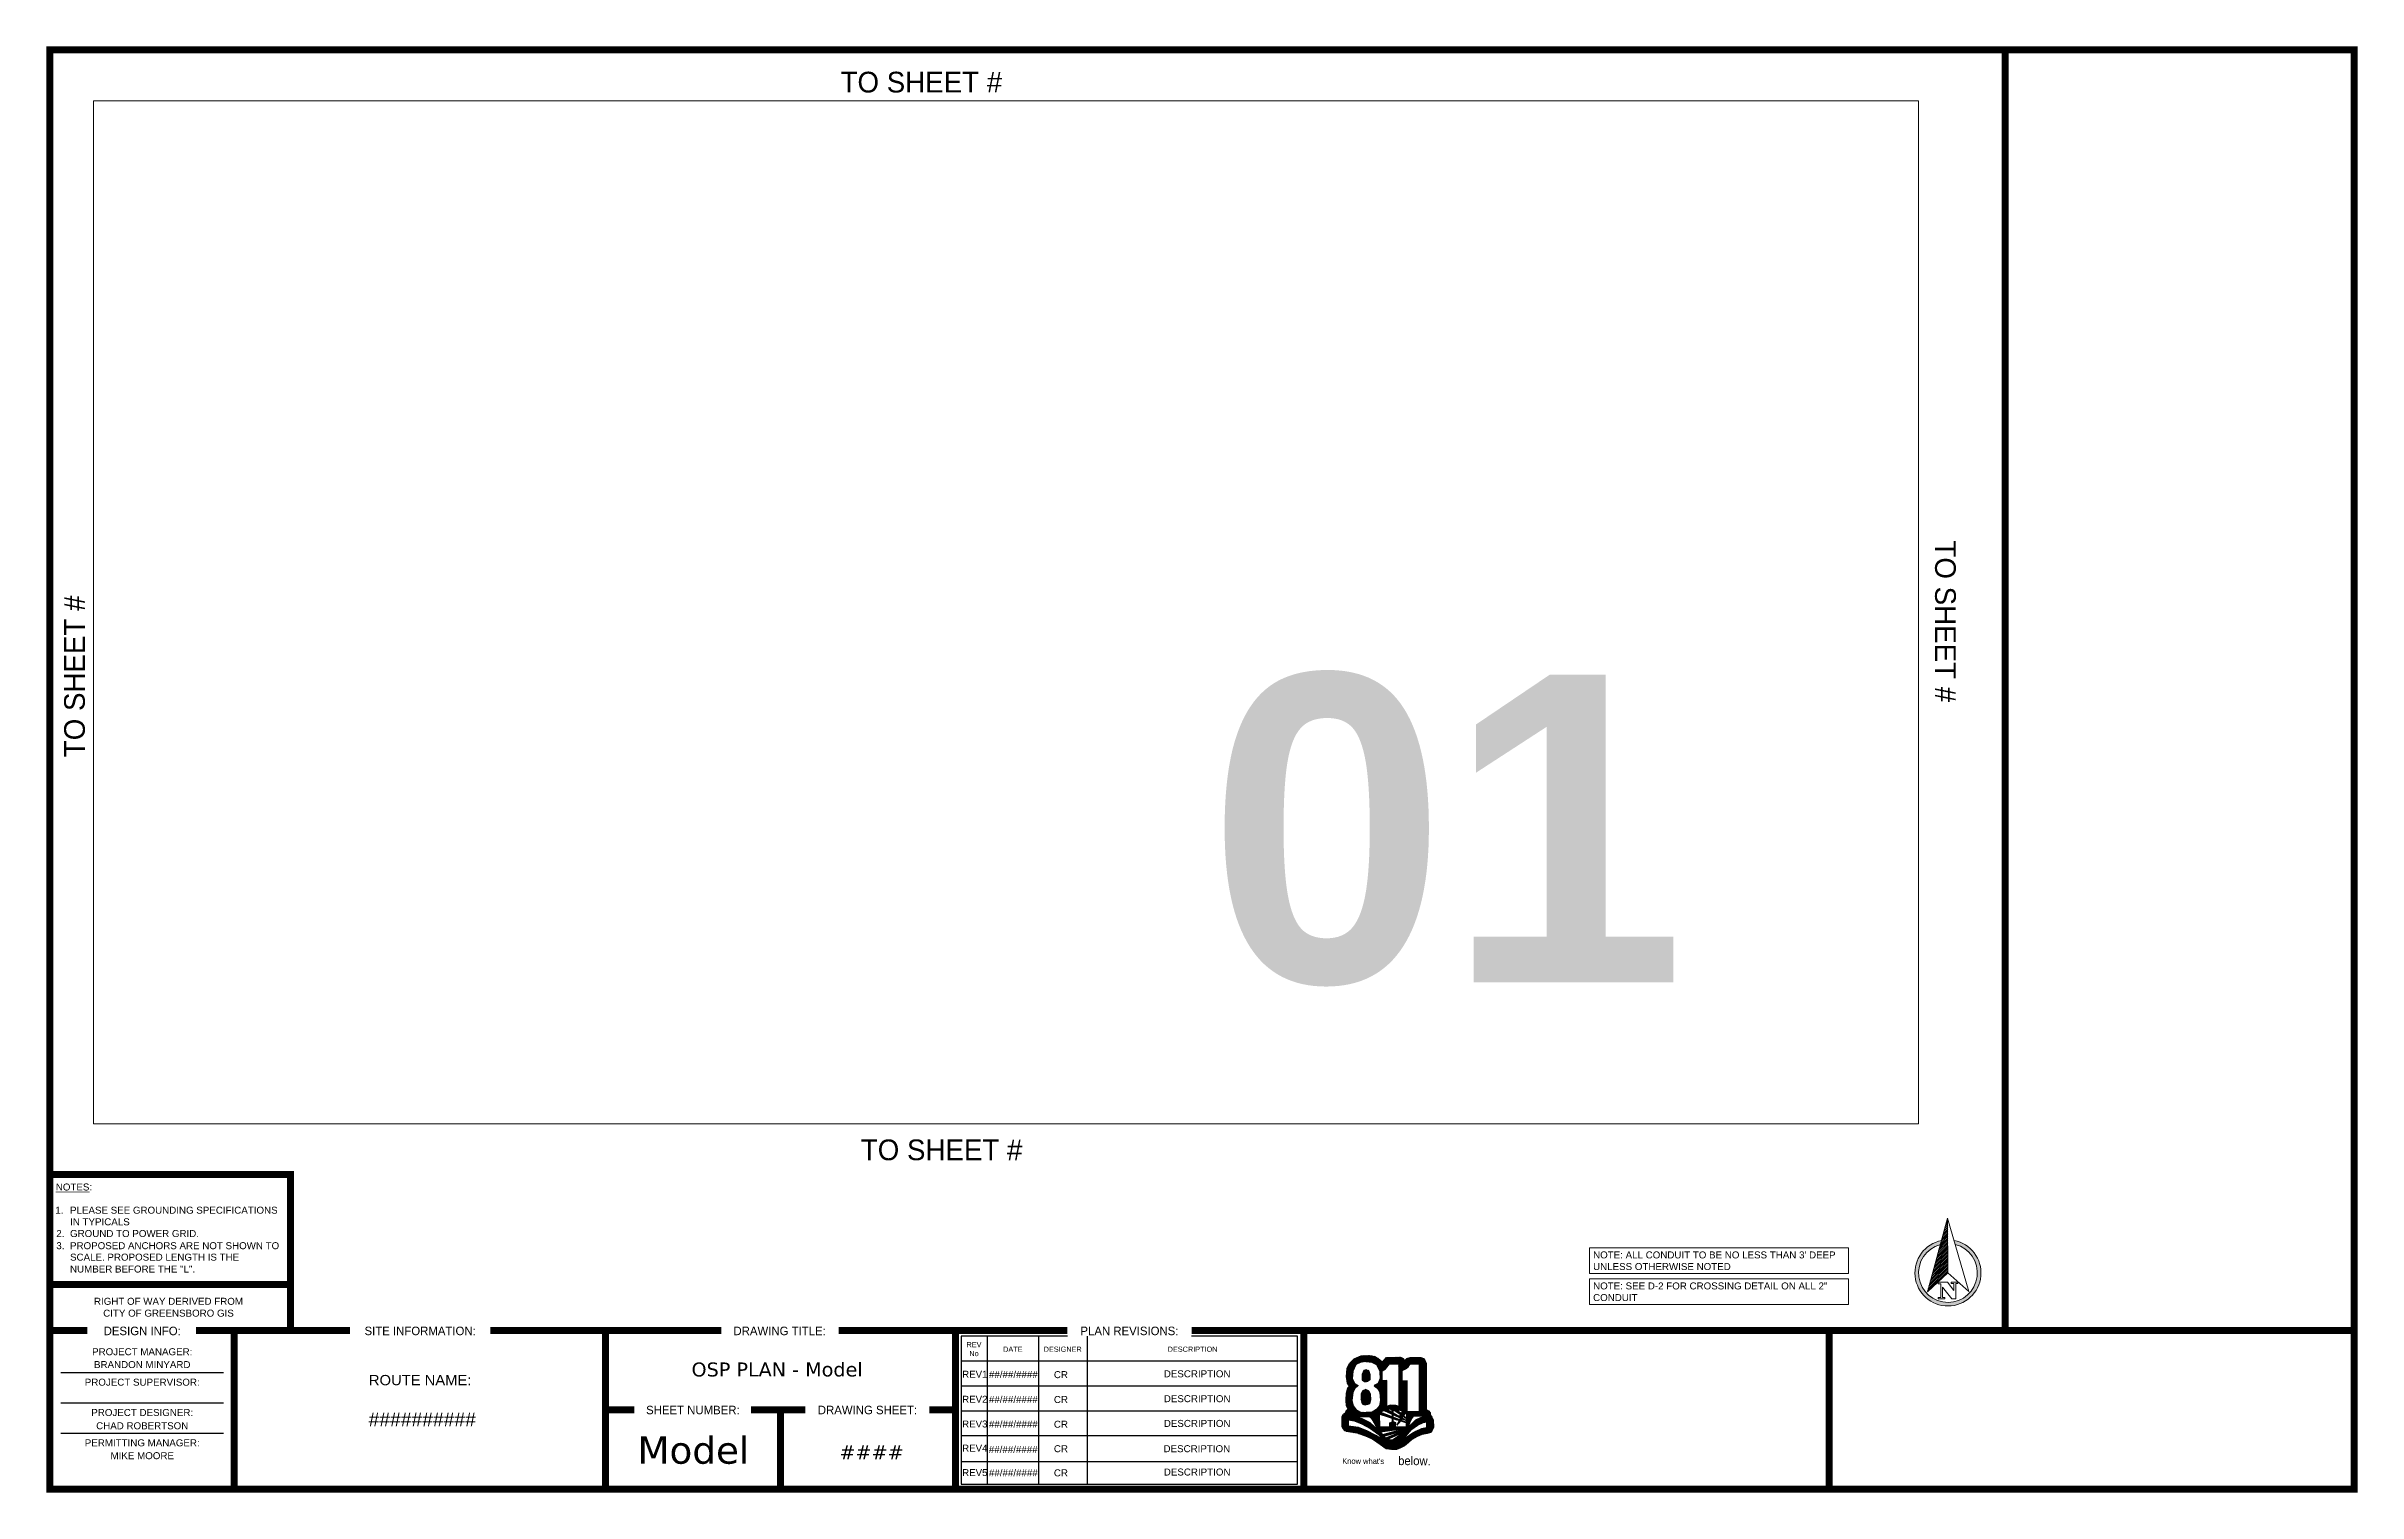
# Paper-space layout '01' of a CAD drawing. Header units: inches. Extents: x 0 to 16.5, y 0 to 10.3.
# The model-space entities are those that its viewports show. They can reach past a viewport. Long polylines and large blocks are cut down to what shows.
import ezdxf
from ezdxf.enums import TextEntityAlignment as Align

# ---------------------------------------------------------------- set-up
doc = ezdxf.new("R2010")
doc.units = ezdxf.units.IN
doc.header["$MEASUREMENT"] = 0
doc.linetypes.add('TEST', pattern=[95.846331, 41.216495, -5.729725, 7.441326, -7.70708, 25.513098, -8.238607])
doc.layers.get('Defpoints').update_dxf_attribs({"color": 5, "lineweight": 0})
doc.layers.add('Default', color=7, linetype='Continuous', lineweight=0)
doc.layers.add('MST Service Group', color=30, linetype='Continuous', lineweight=50)
doc.layers.add('Notes', color=7, linetype='Continuous')
doc.styles.add('ARIAL', font='arial.ttf')
doc.styles.add('MCI', font='')
doc.styles.get("Standard").update_dxf_attribs({"font": 'arial.ttf'})
doc.styles.add('Styledgn043', font='dgn043.shx')
doc.styles.add('Verdana', font='verdana.ttf')
doc.styles.get('MCI').set_extended_font_data('Franklin Gothic Demi')

# ---------------------------------------------------------------- blocks, each defined once
blk = doc.blocks.new('*U59')
at = {"linetype": 'ByBlock', "lineweight": -2}
h = blk.add_hatch(dxfattribs=at)
h.set_pattern_fill('ANSI31', color=0, scale=0.110605, angle=-90, style=0)
h.set_pattern_definition([(315, (-0.674536, 0.760801), (0.0097762, 0.0097762), [])])
h.paths.add_polyline_path([(0.592, 0), (-0.202, 0.223), (0, 0)])
at = {"layer": 'Default', "linetype": 'ByBlock', "lineweight": -2}
blk.add_hatch(color=0, dxfattribs=at).paths.add_polyline_path([(0.351, 0.068), (0.307, 0.08, 7.796187), (0.307, -0.08), (0.351, -0.068, -10.408897)])
at = {"color": 0, "linetype": 'ByBlock', "lineweight": -2}
blk.add_line((0, 0), (0.592, 0), dxfattribs=at)
for points in [[(-0.099, 0.007), (-0.099, 0.107), (-0.116, 0.107), (-0.116, 0.079), (-0.266, 0.079), (-0.266, 0.107), (-0.279, 0.107), (-0.279, 0.036), (-0.266, 0.036), (-0.266, 0.059), (-0.152, 0.059), (-0.279, -0.04), (-0.279, -0.084), (-0.116, -0.084), (-0.116, -0.107), (-0.099, -0.107), (-0.099, -0.035), (-0.116, -0.035), (-0.116, -0.064), (-0.19, -0.064)], [(-0.202, -0.223), (0.592, 0), (-0.202, 0.223), (0, 0)]]:
    blk.add_lwpolyline(points, close=True, dxfattribs=at)
at = {"layer": 'Default', "color": 0, "linetype": 'ByBlock', "lineweight": -2}
for radius, start, end in [(0.357, 10.9753, 349.0247), (0.318, 14.6186, 345.3814)]:
    blk.add_arc((0, 0), radius, start, end, dxfattribs=at)
blk = doc.blocks.new('811')
at = {"layer": 'Default', "color": 7, "linetype": 'Continuous', "lineweight": 30}
for p, q in [((-495, 213), (-660, 391)), ((-503, 206), (-660, 376)), ((-487, 220), (-659, 406)), ((-543, 297), (-657, 420)), ((-556, 326), (-656, 434)), ((-566, 353), (-654, 448)), ((-565, 368), (-653, 462)), ((-564, 382), (-651, 477)), ((-563, 397), (-650, 491)), ((-562, 412), (-648, 505)), ((-561, 427), (-644, 517)), ((-560, 442), (-639, 528)), ((-559, 457), (-635, 538)), ((-557, 470), (-630, 549)), ((-552, 480), (-625, 559)), ((-547, 491), (-620, 570)), ((-541, 501), (-615, 580)), ((-536, 511), (-610, 591)), ((-531, 522), (-602, 598)), ((-526, 532), (-594, 606)), ((-521, 543), (-587, 613)), ((-516, 553), (-579, 621)), ((-511, 564), (-572, 629)), ((-505, 572), (-564, 636)), ((-495, 577), (-556, 644)), ((-485, 582), (-549, 652)), ((-475, 587), (-541, 659)), ((-465, 592), (-533, 666)), ((-454, 597), (-522, 670)), ((-444, 603), (-511, 675)), ((-434, 608), (-501, 679)), ((-422, 610), (-490, 684)), ((-409, 612), (-480, 688)), ((-395, 613), (-469, 693)), ((-382, 614), (-459, 697)), ((-369, 616), (-448, 702)), ((-355, 617), (-437, 706)), ((-342, 619), (-427, 710)), ((-326, 617), (-415, 713)), ((-314, 303), (-407, 404)), ((-324, 298), (-407, 387)), ((-306, 310), (-406, 418)), ((-309, 615), (-401, 714)), ((-298, 317), (-401, 429)), ((-289, 324), (-397, 440)), ((-284, 334), (-392, 451)), ((-283, 349), (-388, 462)), ((-293, 614), (-387, 715)), ((-283, 365), (-383, 473)), ((-283, 380), (-375, 479)), ((-277, 612), (-373, 716)), ((-282, 395), (-363, 483)), ((-261, 610), (-359, 716)), ((-282, 411), (-352, 487)), ((-240, 604), (-345, 717)), ((-291, 436), (-337, 487)), ((-212, 590), (-331, 718)), ((-185, 576), (-317, 719)), ((-302, 465), (-316, 480)), ((-79, 477), (-303, 720)), ((-69, 483), (-287, 718)), ((-59, 488), (-270, 715)), ((-50, 493), (-252, 712)), ((-40, 498), (-234, 709)), ((-31, 505), (-216, 705)), ((-24, 514), (-193, 696)), ((-88, 472), (-171, 561)), ((-17, 522), (-158, 674)), ((-88, 456), (-152, 525)), ((-88, 439), (-136, 491)), ((-88, 423), (-123, 462)), ((-87, 407), (-122, 445)), ((-87, 391), (-121, 428)), ((-87, 375), (-120, 411)), ((-87, 359), (-119, 394)), ((-86, 343), (-118, 377)), ((-10, 530), (-117, 645)), ((-3, 538), (-75, 616)), ((4, 547), (-68, 625)), ((11, 555), (-61, 633)), ((17, 564), (-54, 641)), ((23, 574), (-47, 650)), ((29, 583), (-40, 658)), ((41, 585), (-33, 666)), ((56, 585), (-26, 674)), ((71, 585), (-19, 683)), ((86, 585), (-6, 685)), ((100, 585), (8, 685)), ((115, 585), (22, 686)), ((130, 585), (36, 687)), ((144, 585), (50, 687)), ((159, 585), (65, 687)), ((177, 582), (79, 688)), ((273, 494), (93, 688)), ((283, 498), (108, 688)), ((293, 504), (122, 689)), ((301, 511), (136, 689)), ((309, 518), (151, 690)), ((317, 525), (165, 690)), ((325, 532), (179, 690)), ((263, 489), (180, 579)), ((253, 484), (180, 563)), ((243, 479), (180, 547)), ((233, 473), (180, 531)), ((233, 458), (180, 515)), ((233, 442), (180, 500)), ((233, 426), (180, 484)), ((233, 410), (180, 468)), ((233, 394), (180, 452)), ((233, 378), (180, 436)), ((233, 362), (180, 420)), ((233, 346), (180, 404)), ((233, 331), (180, 389)), ((317, 224), (180, 373)), ((333, 540), (194, 691)), ((339, 549), (208, 691)), ((345, 558), (239, 673)), ((352, 568), (283, 642)), ((358, 577), (291, 649)), ((365, 585), (298, 657)), ((379, 585), (306, 665)), ((394, 585), (315, 671)), ((409, 585), (326, 674)), ((423, 585), (338, 678)), ((438, 585), (349, 681)), ((453, 585), (361, 685)), ((467, 585), (374, 686)), ((482, 585), (389, 686)), ((497, 585), (403, 686)), ((620, 468), (418, 686)), ((620, 484), (433, 686)), ((620, 500), (447, 686)), ((620, 516), (462, 686)), ((620, 532), (477, 686)), ((620, 548), (491, 686)), ((620, 563), (506, 686)), ((620, 452), (508, 573)), ((620, 437), (508, 557)), ((620, 421), (508, 541)), ((620, 405), (508, 526)), ((620, 389), (508, 510)), ((620, 373), (508, 494)), ((620, 357), (508, 478)), ((620, 341), (508, 462)), ((620, 325), (508, 446)), ((620, 310), (508, 430)), ((620, 294), (508, 415)), ((620, 278), (508, 399)), ((620, 262), (508, 383)), ((620, 579), (521, 686)), ((616, 599), (537, 685)), ((605, 628), (561, 674)), ((-556, -71), (-663, 45)), ((-544, -100), (-663, 29)), ((-407, -264), (-663, 14)), ((-569, 7), (-662, 107)), ((-570, -7), (-662, 92)), ((-565, -28), (-662, 76)), ((-561, -50), (-662, 60)), ((-568, 22), (-659, 121)), ((-512, 199), (-656, 355)), ((-567, 36), (-656, 133)), ((-520, 192), (-652, 335)), ((-566, 51), (-652, 144)), ((-527, 184), (-648, 315)), ((-564, 66), (-648, 156)), ((-563, 80), (-645, 168)), ((-532, 174), (-644, 295)), ((-562, 95), (-641, 180)), ((-538, 164), (-640, 274)), ((-561, 109), (-638, 192)), ((-559, 124), (-632, 202)), ((-555, 135), (-625, 211)), ((-549, 145), (-619, 219)), ((-544, 154), (-615, 231)), ((-479, 227), (-501, 252)), ((-469, 233), (-471, 235)), ((-346, -75), (-424, 9)), ((-310, -67), (-423, 55)), ((-320, -71), (-423, 40)), ((-333, -73), (-423, 24)), ((-288, -43), (-422, 102)), ((-291, -56), (-422, 86)), ((-300, -61), (-422, 71)), ((-284, -31), (-417, 113)), ((-281, -18), (-412, 123)), ((-337, 296), (-406, 371)), ((-351, 295), (-406, 355)), ((-278, -6), (-406, 133)), ((-369, 299), (-405, 338)), ((-275, 7), (-401, 143)), ((-275, 23), (-395, 153)), ((-275, 39), (-384, 157)), ((-276, 55), (-374, 161)), ((-276, 72), (-363, 165)), ((-277, 88), (-352, 169)), ((-277, 104), (-332, 164)), ((-297, 141), (-309, 155)), ((-186, 212), (-208, 236)), ((-9, 37), (-199, 242)), ((-9, 53), (-189, 247)), ((-9, 69), (-179, 252)), ((-9, 84), (-169, 258)), ((-9, 100), (-160, 263)), ((-9, 116), (-151, 269)), ((-9, 21), (-148, 171)), ((-9, 132), (-146, 280)), ((-9, 148), (-141, 291)), ((-9, 164), (-137, 302)), ((-9, 180), (-132, 313)), ((-9, 196), (-127, 323)), ((-9, 211), (-123, 334)), ((-9, 5), (-123, 129)), ((-9, -11), (-122, 111)), ((-9, -27), (-120, 94)), ((-9, -43), (-119, 76)), ((-9, 227), (-118, 345)), ((-86, 327), (-117, 360)), ((-9, -58), (-117, 59)), ((-9, -74), (-116, 41)), ((-9, -90), (-114, 24)), ((20, -137), (-113, 6)), ((-9, 243), (-72, 311)), ((-9, 259), (-56, 309)), ((-9, 275), (-42, 311)), ((-9, 291), (-30, 314)), ((-9, 307), (-18, 316)), ((317, 177), (179, 325)), ((317, 161), (179, 309)), ((317, 145), (179, 293)), ((317, 129), (179, 277)), ((317, 113), (179, 262)), ((317, 97), (179, 246)), ((317, 81), (179, 230)), ((317, 65), (179, 214)), ((317, 50), (179, 198)), ((317, 34), (179, 182)), ((317, 18), (179, 166)), ((317, 2), (179, 151)), ((317, -14), (179, 135)), ((317, -30), (179, 119)), ((317, -46), (179, 103)), ((317, -62), (179, 87)), ((317, -77), (179, 71)), ((317, -93), (179, 55)), ((317, -109), (179, 40)), ((317, -125), (179, 24)), ((317, -141), (179, 8)), ((317, 208), (179, 357)), ((317, 192), (179, 341)), ((317, 240), (253, 309)), ((317, 256), (270, 307)), ((317, 272), (284, 308)), ((317, 288), (297, 310)), ((317, 303), (309, 312)), ((620, 246), (508, 367)), ((620, 230), (508, 351)), ((620, 214), (508, 335)), ((620, 198), (508, 319)), ((620, 183), (508, 303)), ((620, 167), (508, 288)), ((620, 151), (508, 272)), ((620, 135), (508, 256)), ((620, 119), (508, 240)), ((620, 103), (508, 224)), ((620, 87), (508, 208)), ((620, 72), (508, 192)), ((620, 56), (508, 176)), ((620, 40), (508, 161)), ((620, 24), (508, 145)), ((620, 8), (508, 129)), ((620, -8), (508, 113)), ((620, -24), (508, 97)), ((620, -40), (508, 81)), ((620, -55), (508, 65)), ((620, -71), (508, 49)), ((620, -87), (508, 34)), ((620, -103), (508, 18)), ((620, -119), (508, 2)), ((-626, -376), (-727, -267)), ((-625, -392), (-727, -283)), ((-624, -409), (-727, -299)), ((-536, -521), (-727, -315)), ((-553, -518), (-727, -330)), ((-571, -515), (-727, -346)), ((-589, -511), (-727, -362)), ((-627, -359), (-724, -254)), ((-627, -342), (-718, -244)), ((-628, -326), (-713, -234)), ((-623, -315), (-707, -225)), ((-606, -318), (-698, -218)), ((-588, -321), (-689, -212)), ((-571, -324), (-680, -206)), ((-554, -327), (-671, -200)), ((-536, -330), (-667, -189)), ((-516, -336), (-665, -175)), ((-421, -264), (-663, -2)), ((-436, -264), (-663, -19)), ((-451, -264), (-662, -36)), ((-465, -264), (-661, -52)), ((-480, -264), (-660, -69)), ((-495, -264), (-659, -86)), ((-492, -346), (-659, -165)), ((-469, -355), (-651, -158)), ((-509, -264), (-646, -116)), ((-445, -365), (-643, -151)), ((-422, -374), (-636, -143)), ((-395, -387), (-502, -271)), ((-392, -264), (-485, -163)), ((-364, -404), (-483, -277)), ((-334, -422), (-463, -282)), ((-377, -264), (-455, -179)), ((-303, -439), (-443, -287)), ((-363, -264), (-429, -192)), ((-273, -456), (-424, -293)), ((-362, -74), (-419, -13)), ((-379, -71), (-413, -34)), ((-348, -264), (-413, -193)), ((-407, -57), (-408, -56)), ((-227, -489), (-402, -300)), ((-333, -264), (-398, -194)), ((-318, -264), (-382, -195)), ((-181, -524), (-374, -314)), ((-304, -264), (-366, -196)), ((-289, -264), (-351, -197)), ((-89, -607), (-346, -329)), ((-141, -408), (-336, -197)), ((-141, -392), (-322, -196)), ((98, -793), (-318, -343)), ((-141, -376), (-308, -195)), ((-142, -359), (-294, -194)), ((112, -793), (-290, -358)), ((-142, -343), (-281, -194)), ((-142, -327), (-267, -193)), ((-143, -311), (-253, -192)), ((-140, -424), (-252, -304)), ((-143, -295), (-242, -188)), ((-144, -278), (-232, -182)), ((-144, -262), (-222, -177)), ((-140, -441), (-218, -357)), ((-144, -246), (-213, -172)), ((-144, -230), (-203, -166)), ((-145, -213), (-193, -161)), ((-143, -199), (-184, -156)), ((-133, -194), (-174, -150)), ((-123, -189), (-168, -141)), ((-113, -184), (-161, -132)), ((-103, -179), (-155, -123)), ((-93, -174), (-149, -114)), ((-83, -169), (-142, -105)), ((-72, -165), (-136, -96)), ((-61, -161), (-130, -86)), ((-49, -158), (-127, -74)), ((-38, -154), (-124, -61)), ((-26, -151), (-121, -48)), ((-14, -148), (-118, -36)), ((-3, -144), (-115, -23)), ((8, -141), (-112, -10)), ((33, -135), (-3, -97)), ((48, -135), (8, -93)), ((62, -135), (19, -89)), ((77, -135), (30, -85)), ((92, -135), (41, -81)), ((106, -135), (56, -81)), ((121, -135), (72, -82)), ((136, -135), (87, -83)), ((153, -139), (102, -83)), ((174, -145), (117, -83)), ((194, -151), (131, -83)), ((214, -157), (153, -90)), ((234, -163), (176, -100)), ((317, -157), (179, -8)), ((317, -173), (179, -24)), ((315, -186), (179, -40)), ((313, -200), (179, -56)), ((284, -185), (179, -72)), ((258, -172), (179, -87)), ((344, -392), (310, -356)), ((361, -347), (311, -294)), ((356, -357), (311, -309)), ((351, -368), (311, -325)), ((347, -380), (311, -340)), ((376, -316), (312, -247)), ((371, -326), (312, -263)), ((366, -337), (312, -278)), ((392, -286), (313, -200)), ((387, -295), (313, -216)), ((381, -306), (313, -231)), ((398, -276), (315, -186)), ((404, -267), (328, -184)), ((410, -258), (342, -184)), ((424, -256), (357, -184)), ((439, -257), (372, -184)), ((454, -257), (387, -184)), ((469, -257), (401, -184)), ((457, -419), (406, -364)), ((466, -413), (414, -356)), ((484, -257), (416, -184)), ((475, -407), (421, -349)), ((484, -401), (429, -341)), ((498, -258), (431, -184)), ((495, -396), (436, -333)), ((505, -391), (444, -325)), ((513, -258), (445, -184)), ((515, -386), (451, -318)), ((528, -258), (460, -184)), ((525, -382), (461, -312)), ((535, -377), (471, -307)), ((543, -258), (475, -184)), ((545, -372), (481, -302)), ((558, -258), (489, -184)), ((556, -367), (491, -297)), ((566, -362), (501, -292)), ((573, -259), (504, -184)), ((620, -135), (508, -14)), ((685, -221), (508, -30)), ((683, -235), (508, -46)), ((721, -291), (508, -62)), ((730, -318), (508, -77)), ((733, -336), (508, -93)), ((734, -353), (508, -109)), ((735, -370), (508, -125)), ((736, -387), (508, -141)), ((737, -404), (508, -157)), ((588, -259), (508, -173)), ((577, -358), (511, -287)), ((589, -355), (521, -282)), ((601, -352), (531, -277)), ((612, -349), (543, -273)), ((624, -346), (555, -271)), ((732, -447), (567, -268)), ((737, -436), (579, -265)), ((738, -421), (591, -262)), ((727, -457), (627, -349)), ((721, -467), (627, -365)), ((687, -207), (647, -164)), ((-606, -509), (-727, -378)), ((-623, -506), (-727, -394)), ((-640, -504), (-727, -410)), ((-657, -501), (-726, -427)), ((-680, -492), (-682, -490)), ((-518, -524), (-616, -419)), ((-500, -527), (-599, -421)), ((-483, -530), (-583, -423)), ((-462, -537), (-566, -425)), ((-440, -545), (-550, -427)), ((-419, -552), (-533, -429)), ((-397, -559), (-516, -431)), ((-376, -566), (-500, -433)), ((-355, -574), (-483, -435)), ((-333, -581), (-467, -437)), ((-309, -591), (-443, -446)), ((-281, -605), (-419, -456)), ((-253, -620), (-396, -466)), ((-218, -642), (-372, -476)), ((-177, -670), (-348, -486)), ((-136, -699), (-322, -498)), ((-94, -728), (-294, -512)), ((-52, -758), (-266, -527)), ((-18, -779), (-238, -541)), ((-94, -554), (-232, -404)), ((-1, -782), (-210, -556)), ((-138, -459), (-195, -397)), ((17, -784), (-180, -572)), ((-130, -483), (-179, -431)), ((-122, -507), (-163, -464)), ((34, -787), (-144, -595)), ((51, -790), (-108, -618)), ((68, -792), (-72, -641)), ((127, -793), (-69, -581)), ((83, -793), (-36, -664)), ((142, -793), (-17, -621)), ((153, -789), (6, -631)), ((164, -785), (28, -638)), ((175, -781), (44, -640)), ((185, -776), (61, -642)), ((196, -772), (77, -644)), ((207, -768), (92, -644)), ((217, -762), (105, -642)), ((226, -757), (118, -640)), ((236, -752), (132, -639)), ((246, -746), (145, -637)), ((255, -741), (156, -633)), ((265, -736), (166, -629)), ((275, -730), (177, -625)), ((283, -723), (188, -620)), ((238, -659), (199, -616)), ((243, -649), (207, -609)), ((250, -640), (215, -602)), ((257, -631), (223, -595)), ((263, -622), (231, -587)), ((270, -613), (239, -580)), ((292, -716), (240, -661)), ((276, -604), (246, -572)), ((300, -709), (248, -654)), ((283, -596), (254, -565)), ((308, -703), (256, -647)), ((289, -587), (261, -556)), ((316, -696), (265, -640)), ((296, -578), (267, -547)), ((302, -569), (273, -538)), ((325, -689), (273, -632)), ((309, -560), (280, -529)), ((333, -682), (281, -625)), ((315, -551), (286, -520)), ((341, -675), (289, -618)), ((322, -543), (290, -509)), ((329, -534), (294, -497)), ((349, -668), (297, -611)), ((336, -526), (298, -485)), ((343, -518), (302, -473)), ((350, -510), (305, -461)), ((358, -661), (305, -604)), ((323, -464), (308, -449)), ((333, -428), (309, -402)), ((330, -440), (309, -418)), ((326, -452), (309, -433)), ((340, -404), (310, -371)), ((337, -416), (310, -387)), ((366, -654), (313, -597)), ((374, -647), (322, -590)), ((357, -502), (324, -465)), ((365, -494), (330, -457)), ((382, -640), (330, -584)), ((372, -486), (337, -448)), ((390, -633), (339, -577)), ((379, -478), (344, -440)), ((399, -627), (347, -570)), ((386, -469), (350, -431)), ((409, -621), (356, -564)), ((394, -462), (357, -422)), ((403, -456), (364, -414)), ((418, -615), (364, -557)), ((412, -450), (370, -405)), ((428, -610), (373, -550)), ((421, -443), (377, -396)), ((437, -604), (381, -544)), ((430, -437), (384, -388)), ((447, -598), (390, -537)), ((439, -431), (391, -380)), ((448, -425), (399, -372)), ((456, -593), (400, -532)), ((466, -587), (410, -527)), ((475, -581), (420, -521)), ((485, -577), (429, -516)), ((496, -572), (439, -511)), ((507, -568), (449, -506)), ((517, -563), (459, -501)), ((528, -559), (469, -496)), ((538, -555), (479, -491)), ((549, -550), (489, -485)), ((561, -548), (499, -480)), ((574, -545), (509, -475)), ((586, -543), (519, -470)), ((599, -540), (529, -465)), ((611, -538), (539, -460)), ((624, -536), (551, -457)), ((636, -533), (564, -455)), ((648, -530), (576, -453)), ((660, -527), (589, -450)), ((671, -524), (602, -448)), ((683, -520), (614, -446)), ((716, -477), (627, -380)), ((710, -486), (627, -396)), ((704, -496), (627, -412)), ((698, -505), (627, -428)), ((692, -515), (627, -444))]:
    blk.add_line(p, q, dxfattribs=at)
at = {"layer": 'Default', "color": 2, "linetype": 'Continuous', "lineweight": 30}
for p, q in [((-136, -213), (149, -313)), ((301, -361), (-135, -222)), ((-134, -205), (301, -357)), ((-124, -199), (159, -299)), ((-111, -193), (301, -354)), ((302, -333), (-50, -168)), ((199, -285), (-33, -163)), ((302, -329), (-22, -160)), ((188, -260), (-10, -156)), ((302, -325), (0, -153)), ((302, -300), (102, -158)), ((302, -295), (110, -145)), ((222, -243), (110, -156)), ((211, -213), (123, -145)), ((302, -291), (131, -145))]:
    blk.add_line(p, q, dxfattribs=at)
at = {"layer": 'Default', "color": 251, "linetype": 'Continuous', "lineweight": 30, "true_color": 0x555555}
for p, q in [((36, -365), (81, -365)), ((59, -356), (74, -356)), ((71, -352), (84, -369)), ((98, -352), (84, -369)), ((88, -365), (132, -365)), ((95, -356), (109, -356)), ((36, -373), (133, -373)), ((36, -381), (132, -381)), ((37, -390), (131, -390)), ((38, -398), (131, -398)), ((38, -407), (130, -407)), ((39, -415), (129, -415)), ((40, -424), (128, -424)), ((47, -432), (122, -432)), ((53, -441), (115, -441)), ((59, -449), (109, -449)), ((66, -458), (103, -458)), ((72, -466), (96, -466))]:
    blk.add_line(p, q, dxfattribs=at)
at = {"layer": 'Default', "color": 220, "linetype": 'Continuous', "lineweight": 30, "true_color": 0xff00cc}
for p, q in [((-131, -429), (44, -429)), ((-119, -429), (-119, -488)), ((-113, -505), (299, -451)), ((-103, -429), (-103, -503)), ((-86, -429), (-86, -501)), ((297, -456), (-82, -555)), ((-70, -429), (-70, -499)), ((-70, -552), (-70, -568)), ((-60, -577), (291, -475)), ((-53, -429), (-53, -497)), ((-53, -548), (-53, -575)), ((-37, -429), (-37, -495)), ((-37, -543), (-37, -570)), ((290, -481), (-25, -608)), ((-21, -429), (-21, -493)), ((-21, -539), (-21, -565)), ((-21, -606), (-21, -610)), ((-4, -429), (-4, -491)), ((-4, -535), (-4, -560)), ((-4, -599), (-4, -616)), ((10, -622), (283, -502)), ((12, -429), (12, -488)), ((12, -531), (12, -556)), ((12, -593), (12, -621)), ((29, -429), (29, -486)), ((29, -526), (29, -551)), ((29, -586), (29, -613)), ((45, -430), (45, -484)), ((45, -522), (45, -546)), ((45, -580), (45, -606)), ((62, -452), (62, -482)), ((62, -518), (62, -541)), ((62, -573), (62, -599)), ((78, -474), (78, -480)), ((78, -514), (78, -537)), ((78, -566), (78, -592)), ((280, -509), (88, -635)), ((94, -469), (94, -478)), ((94, -509), (94, -532)), ((94, -560), (94, -585)), ((94, -631), (94, -634)), ((111, -447), (111, -476)), ((111, -505), (111, -527)), ((111, -553), (111, -577)), ((111, -620), (111, -632)), ((124, -429), (300, -429)), ((127, -429), (127, -474)), ((127, -501), (127, -523)), ((127, -546), (127, -570)), ((127, -609), (127, -630)), ((144, -429), (144, -471)), ((144, -496), (144, -518)), ((144, -540), (144, -563)), ((144, -598), (144, -628)), ((160, -429), (160, -469)), ((160, -492), (160, -513)), ((160, -533), (160, -556)), ((160, -588), (160, -621)), ((176, -429), (176, -467)), ((176, -488), (176, -508)), ((176, -527), (176, -548)), ((176, -577), (176, -615)), ((193, -429), (193, -465)), ((193, -484), (193, -504)), ((193, -520), (193, -541)), ((193, -566), (193, -608)), ((209, -429), (209, -463)), ((209, -479), (209, -499)), ((209, -513), (209, -534)), ((209, -555), (209, -595)), ((226, -429), (226, -461)), ((226, -475), (226, -494)), ((226, -507), (226, -527)), ((226, -545), (226, -579)), ((242, -429), (242, -459)), ((242, -471), (242, -489)), ((242, -500), (242, -520)), ((242, -534), (242, -564)), ((258, -429), (258, -457)), ((258, -467), (258, -485)), ((258, -493), (258, -512)), ((258, -523), (258, -543)), ((275, -429), (275, -455)), ((275, -462), (275, -480)), ((275, -487), (275, -505)), ((275, -512), (275, -520)), ((291, -429), (291, -452)), ((291, -458), (291, -476))]:
    blk.add_line(p, q, dxfattribs=at)
at = {"layer": 'Default', "color": 7, "linetype": 'Continuous', "lineweight": 30, "flags": 128}
for points in [[(-79, 612), (-18, 684), (28, 686), (210, 691), (249, 667), (273, 631), (310, 669), (366, 686), (534, 686), (578, 667), (601, 636), (620, 590), (620, -151), (659, -170), (687, -203), (683, -237), (713, -271), (732, -321), (739, -434), (715, -478), (690, -519), (638, -533), (550, -550), (475, -581), (392, -632), (336, -680), (275, -730), (210, -766), (145, -793), (70, -793), (-23, -778), (-119, -711), (-240, -627), (-319, -586), (-482, -531), (-589, -511), (-654, -502), (-680, -492), (-715, -451), (-727, -425), (-727, -259), (-708, -225), (-668, -199), (-664, -170), (-633, -141), (-659, -90), (-664, 3), (-661, 114), (-636, 198), (-612, 227), (-640, 275), (-661, 381), (-647, 511), (-610, 590), (-536, 665), (-421, 713), (-296, 720), (-205, 703), (-128, 655), (-79, 612)], [(-341, 619), (-431, 609), (-508, 571), (-559, 465), (-566, 350), (-531, 268), (-470, 234), (-524, 189), (-559, 128), (-571, -6), (-552, -88), (-508, -151), (-433, -191), (-341, -198)], [(-345, 489), (-382, 477), (-407, 415), (-405, 328), (-370, 299), (-345, 294)], [(-345, 489), (-307, 477), (-282, 415), (-284, 328), (-319, 299), (-345, 294)], [(-341, 619), (-251, 609), (-175, 571), (-123, 465), (-116, 350), (-151, 268), (-212, 234), (-158, 189), (-123, 128), (-112, -6), (-130, -88), (-175, -151), (-249, -191), (-341, -198)], [(-86, 313), (-88, 472), (-35, 501), (12, 556), (30, 585), (180, 585), (179, -101), (135, -83), (96, -83), (42, -81), (-9, -99), (-9, 318), (-51, 309), (-86, 313)], [(317, 313), (275, 306), (233, 311), (233, 475), (289, 501), (331, 537), (364, 585), (508, 585), (508, -184), (317, -184), (317, 313)], [(-349, 170), (-396, 152), (-421, 104), (-424, 8), (-407, -57), (-380, -71), (-349, -76)], [(-349, 170), (-303, 152), (-277, 104), (-275, 8), (-291, -57), (-319, -71), (-349, -76)], [(-629, -314), (-529, -331), (-410, -379), (-272, -456), (-142, -552), (-30, -668), (-188, -567), (-333, -492), (-466, -437), (-624, -418), (-629, -314)], [(-530, -264), (-289, -264), (-265, -283), (-205, -377), (-161, -468), (-277, -365), (-407, -297), (-530, -264)], [(84, -135), (26, -135), (-16, -148), (-70, -164), (-108, -181), (-145, -200), (-140, -452), (-119, -518), (-86, -565), (-32, -615), (23, -637), (84, -645)], [(84, -145), (27, -145), (-13, -157), (-67, -173), (-105, -189), (-136, -206), (-131, -451), (-111, -514), (-79, -558), (-27, -607), (25, -628), (84, -635)], [(84, -135), (143, -135), (184, -148), (239, -164), (277, -181), (313, -200), (308, -452), (287, -518), (255, -565), (201, -615), (146, -637), (84, -645)], [(84, -145), (141, -145), (182, -157), (236, -173), (273, -189), (304, -206), (299, -451), (279, -514), (248, -558), (196, -607), (143, -628), (84, -635)], [(240, -653), (322, -543), (392, -463), (480, -403), (571, -360), (627, -345), (627, -444), (543, -458), (452, -504), (389, -538), (315, -595), (235, -665), (240, -653)], [(411, -256), (387, -295), (352, -365), (322, -468), (387, -384), (452, -316), (534, -276), (594, -261), (590, -259), (411, -256)]]:
    blk.add_lwpolyline(points, dxfattribs=at)
at = {"layer": 'Default', "color": 251, "linetype": 'Continuous', "lineweight": 30, "true_color": 0x555555, "flags": 128}
for points in [[(84, -474), (78, -474), (39, -423), (35, -365), (79, -349), (79, -158), (58, -158), (58, -145)], [(84, -474), (91, -474), (129, -423), (133, -365), (90, -349), (90, -158), (110, -158), (110, -145)]]:
    blk.add_lwpolyline(points, dxfattribs=at)
at = {"layer": 'Default', "color": 92, "linetype": 'Continuous', "lineweight": 30, "flags": 128}
for points in [[(241, -175), (195, -243), (202, -295), (147, -399), (245, -300), (241, -268), (301, -204)], [(213, -308), (147, -399)], [(248, -178), (203, -245), (210, -297), (180, -353), (236, -297), (232, -265), (294, -200)], [(256, -182), (212, -247), (219, -298), (213, -308), (228, -294), (224, -262), (286, -196)], [(263, -185), (214, -247)], [(271, -188), (220, -253)], [(278, -192), (226, -258)]]:
    blk.add_lwpolyline(points, dxfattribs=at)
at = {"layer": 'Default', "color": 150, "linetype": 'Continuous', "lineweight": 30, "true_color": 0x009bff, "attachment_point": 7, "rotation": 359.7784, "line_spacing_factor": 0.8, "style": 'Styledgn043'}
for s, insert, char_height in [("{\\Fdgn000|c0;\\W0.96864;\\C150;Know what's}", (-727, -1022), 90), ('{\\Fdgn000|c0;\\W0.96864;\\C150;below.}', (170, -1043), 140)]:
    blk.add_mtext(s, dxfattribs=dict(at, insert=insert, char_height=char_height))

msp = doc.modelspace()

# ---------------------------------------------------------------- texts
at = {"layer": 'MST Service Group', "ltscale": 5, "insert": (3094815.64, 10136801.1), "char_height": 100, "attachment_point": 1}
msp.add_mtext_dynamic_manual_height_columns('{\\fArial|b1|i0|c0|p34;01}', width=2883.8525, gutter_width=1, heights=[0], dxfattribs=at)

psp = doc.layouts.new('01')

# ---------------------------------------------------------------- linework, layer by layer
at = {"color": 18, "true_color": 0x000000}
for points, const_width in [([(16.101, 10.317), (16.498, 10.317), (16.498, 0.014), (-0.003, 0.014), (-0.003, 10.317), (14.498, 10.317)], 0.05), ([(16.101, 10.317), (13.998, 10.317), (13.998, 5.733), (13.998, 5.733)], 0.05), ([(16.498, 5.733), (16.498, 5.733), (16.498, 10.317)], 0.05), ([(13.998, 5.733), (13.998, 5.733), (13.998, 1.15), (16.498, 1.15), (16.498, 1.15), (13.998, 1.15)], 0.05), ([(-0.003, 1.15), (-0.003, 2.266), (1.721, 2.266), (1.721, 1.15), (1.318, 1.15)], 0.05), ([(0.039, 2.141), (0.283, 2.141)], 0.005), ([(1.721, 1.48), (-0.003, 1.48)], 0.05), ([(-0.003, 1.15), (-0.003, 0.014), (16.498, 0.014), (16.498, 1.15), (8.173, 1.15)], 0.05), ([(0.265, 1.15), (-0.003, 1.15)], 0.05), ([(1.044, 1.15), (1.318, 1.15)], 0.05), ([(2.146, 1.15), (1.318, 1.15)], 0.05), ([(1.318, 0.014), (1.318, 1.15)], 0.05), ([(4.806, 1.15), (3.152, 1.15)], 0.05), ([(3.976, 0.014), (3.976, 1.15)], 0.05), ([(7.284, 1.15), (5.647, 1.15)], 0.05), ([(6.483, 0.014), (6.483, 1.15)], 0.05), ([(8.977, 0.014), (8.977, 1.15)], 0.05), ([(12.738, 0.014), (12.738, 1.15)], 0.05), ([(4.183, 0.582), (3.976, 0.582)], 0.05), ([(5.408, 0.582), (5.017, 0.582)], 0.05), ([(5.229, 0.582), (5.229, 0.014)], 0.05), ([(6.483, 0.582), (6.294, 0.582)], 0.05)]:
    psp.add_lwpolyline(points, dxfattribs=dict(at, const_width=const_width))
for points in [[(7.284, 1.109), (6.524, 1.109), (6.524, 0.051), (8.932, 0.051), (8.932, 1.109), (8.173, 1.109)], [(6.71, 1.109), (6.71, 0.051)], [(7.076, 1.109), (7.076, 0.051)], [(7.425, 1.109), (7.425, 0.051)], [(6.524, 0.932), (8.932, 0.932)], [(6.524, 0.754), (8.932, 0.754)], [(6.524, 0.576), (8.932, 0.576)], [(6.524, 0.399), (8.932, 0.399)], [(6.524, 0.212), (8.932, 0.212)]]:
    psp.add_lwpolyline(points, dxfattribs=at)
at = {"color": 18, "linetype": 'TEST', "true_color": 0x000000}
for points in [[(1.24, 0.847), (0.075, 0.847)], [(1.24, 0.63), (0.075, 0.63)], [(1.24, 0.413), (0.075, 0.413)]]:
    psp.add_lwpolyline(points, dxfattribs=at)

# ---------------------------------------------------------------- block references
at = {"layer": 'Default', "xscale": 0.6622889072250955, "yscale": 0.6622889072250955, "zscale": 0.6622889072250955, "rotation": 90.34680931434555}
psp.add_blockref('*U59', (13.589, 1.562), dxfattribs=at)
at = {"layer": 'Notes', "lineweight": 40, "xscale": 0.0004460494499822259, "yscale": 0.0004460494499822259, "zscale": 0.0004460494499822259}
psp.add_blockref('811', (9.576, 0.651), dxfattribs=at)

# ---------------------------------------------------------------- texts
at = {"transparency": 33554687}
for s, height, style, p in [('TO SHEET #', 0.1483, 'MCI', (6.238, 10.085)), ('TO SHEET #', 0.1483, 'MCI', (6.383, 2.443)), ('NOTES:', 0.05, 'ARIAL', (0.17, 2.177)), ('1.', 0.05, 'ARIAL', (0.066, 2.011)), ('2.', 0.05, 'ARIAL', (0.073, 1.844)), ('IN TYPICALS', 0.05, 'ARIAL', (0.356, 1.928)), ('3.', 0.05, 'ARIAL', (0.073, 1.757)), ('RIGHT OF WAY DERIVED FROM', 0.05, 'ARIAL', (0.847, 1.359)), ('CITY OF GREENSBORO GIS', 0.05, 'ARIAL', (0.847, 1.274)), ('DESIGN INFO:', 0.06092, 'MCI', (0.659, 1.147)), ('SITE INFORMATION:', 0.06092, 'MCI', (2.649, 1.147)), ('DRAWING TITLE:', 0.06092, 'MCI', (5.223, 1.147)), ('PLAN REVISIONS:', 0.06092, 'MCI', (7.728, 1.147)), ('PROJECT MANAGER:', 0.05, 'ARIAL', (0.659, 0.998)), ('REV', 0.0374, 'ARIAL', (6.615, 1.049)), ('No', 0.0374, 'ARIAL', (6.615, 0.985)), ('DATE', 0.0374, 'ARIAL', (6.893, 1.016)), ('DESIGNER', 0.0374, 'ARIAL', (7.25, 1.016)), ('DESCRIPTION', 0.0374, 'ARIAL', (8.18, 1.016)), ('BRANDON MINYARD', 0.05, 'ARIAL', (0.659, 0.906)), ('PROJECT SUPERVISOR:', 0.05, 'ARIAL', (0.659, 0.78)), ('PROJECT DESIGNER:', 0.05, 'ARIAL', (0.659, 0.563)), ('SHEET NUMBER:', 0.06092, 'MCI', (4.602, 0.581)), ('DRAWING SHEET:', 0.06092, 'MCI', (5.852, 0.581)), ('PERMITTING MANAGER:', 0.05, 'ARIAL', (0.659, 0.346)), ('MIKE MOORE', 0.05, 'ARIAL', (0.659, 0.254))]:
    psp.add_text(s, height=height, dxfattribs=dict(at, style=style)).set_placement(p, align=Align.MIDDLE_CENTER)
at = {"transparency": 33554687, "style": 'MCI'}
for rotation, p in [(270, (13.571, 6.226)), (90, (0.174, 5.832))]:
    psp.add_text('TO SHEET #', height=0.1483, rotation=rotation, dxfattribs=at).set_placement(p, align=Align.MIDDLE_CENTER)
at = {"transparency": 33554687, "style": 'ARIAL'}
for s, p in [('PLEASE SEE GROUNDING SPECIFICATIONS', (0.142, 2.011)), ('GROUND TO POWER GRID.', (0.142, 1.844)), ('SCALE. PROPOSED LENGTH IS THE', (0.142, 1.675)), ('PROPOSED ANCHORS ARE NOT SHOWN TO', (0.142, 1.757)), ('NUMBER BEFORE THE "L".', (0.142, 1.59))]:
    psp.add_text(s, height=0.05, dxfattribs=at).set_placement(p, align=Align.MIDDLE_LEFT)
at = {"transparency": 33554687, "style": 'ARIAL', "width": 1.03}
psp.add_text('ROUTE NAME:', height=0.07346, dxfattribs=at).set_placement((2.649, 0.795), align=Align.MIDDLE_CENTER)
at = {"style": 'Verdana'}
for s, height, p in [('OSP PLAN - Model', 0.1, (5.205, 0.871)), ('Model', 0.1947, (4.605, 0.294))]:
    psp.add_text(s, height=height, dxfattribs=at).set_placement(p, align=Align.MIDDLE_CENTER)
at = {"transparency": 33554687}
for s, height, p in [('REV4', 0.0497, (6.53, 0.283)), ('CR', 0.05, (7.187, 0.279))]:
    psp.add_text(s, height=height, dxfattribs=at).set_placement(p)
at = {"transparency": 33554687, "insert": (2.664, 0.562), "char_height": 0.0988, "width": 2.65267, "attachment_point": 2, "style": 'ARIAL'}
psp.add_mtext('##########', dxfattribs=at)
at = {"insert": (0.659, 0.493), "char_height": 0.05, "width": 0.70597, "attachment_point": 2, "style": 'ARIAL'}
psp.add_mtext('CHAD ROBERTSON', dxfattribs=at)
at = {"insert": (5.652, 0.329), "char_height": 0.1, "attachment_point": 1, "style": 'Verdana'}
psp.add_mtext('####', dxfattribs=at)
at = {"layer": 'Default', "color": 1, "char_height": 0.05, "width": 1.80294, "attachment_point": 1, "rotation": 359.9941, "style": 'ARIAL', "bg_fill": 16, "box_fill_scale": 1.5, "bg_fill_color": 256, "bg_fill_transparency": 0}
for s, insert in [("NOTE: ALL CONDUIT TO BE NO LESS THAN 3' DEEP\\PUNLESS OTHERWISE NOTED", (11.048, 1.716)), ('NOTE: SEE D-2 FOR CROSSING DETAIL ON ALL 2" CONDUIT', (11.048, 1.494))]:
    psp.add_mtext(s, dxfattribs=dict(at, insert=insert))
at = {"layer": 'Defpoints', "color": 18, "true_color": 0x000000, "transparency": 33554687}
for s, height, p in [('REV1', 0.0497, (6.53, 0.812)), ('CR', 0.05, (7.187, 0.809)), ('REV2', 0.0497, (6.53, 0.633)), ('CR', 0.05, (7.187, 0.631)), ('REV3', 0.0497, (6.53, 0.456)), ('CR', 0.05, (7.187, 0.454)), ('REV5', 0.0497, (6.53, 0.108)), ('CR', 0.05, (7.187, 0.106))]:
    psp.add_text(s, height=height, dxfattribs=at).set_placement(p)
at = {"layer": 'Defpoints', "color": 18, "true_color": 0x000000, "char_height": 0.05, "attachment_point": 1}
for s, insert, width in [('##/##/####', (6.722, 0.86), 0.35134), ('DESCRIPTION', (7.974, 0.865), 0.43288), ('##/##/####', (6.722, 0.682), 0.35134), ('DESCRIPTION', (7.974, 0.687), 0.43288), ('##/##/####', (6.722, 0.505), 0.35134), ('DESCRIPTION', (7.974, 0.51), 0.43288), ('##/##/####', (6.721, 0.324), 0.35134), ('DESCRIPTION', (7.972, 0.329), 0.43288), ('##/##/####', (6.722, 0.157), 0.35134), ('DESCRIPTION', (7.974, 0.162), 0.43288)]:
    psp.add_mtext(s, dxfattribs=dict(at, insert=insert, width=width))

# ---------------------------------------------------------------- viewports
at = {"layer": '0', "lineweight": 40}
psp.add_viewport(center=(6.844, 6.291), size=(13.069, 7.32249), view_center_point=(3094750.053, 10136821.372), view_height=332.58391, dxfattribs=at)

doc.saveas('drawing.dxf')
